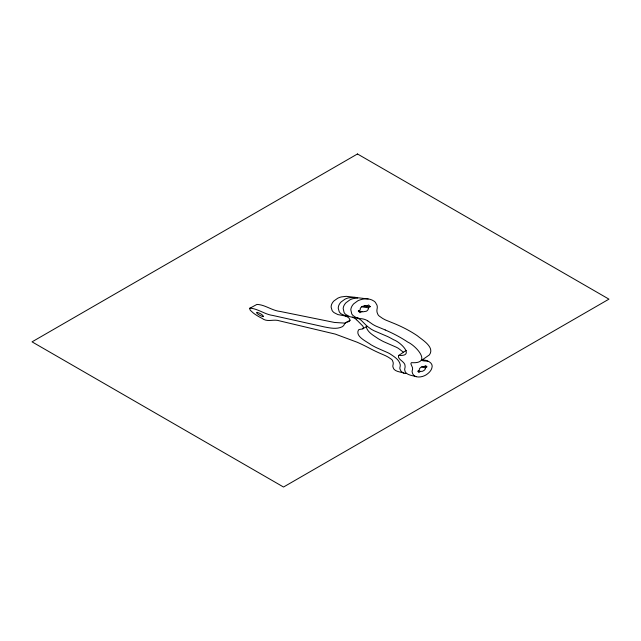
<?xml version="1.0" encoding="UTF-8"?>
<svg xmlns="http://www.w3.org/2000/svg" width="641" height="641" viewBox="0 0 641 641"><rect width="100%" height="100%" fill="white"/><g stroke="black" fill="none" stroke-linecap="round" stroke-linejoin="round"><path stroke-width="0.96" d="M422.227 359.873C426.401 359.849 433.853 362.469 431.866 368.054A22.828 13.181 0 0 1 427.771 373.647C423.597 377.477 413.221 379.392 412.115 371.836A15.4 8.894 0 0 1 412.339 370.234A20.48 11.818 0 0 0 412.532 367.742L410.881 363.832L411.242 362.838A1.53 0.881 0 0 1 411.586 362.662C432.363 364.008 416.41 345.996 407.812 342.11A138.624 80.037 0 0 0 385.217 329.979M406.274 350.371L398.55 355.547C397.18 359.737 405.433 361.42 405.096 366.155A19.518 11.274 0 0 1 404.888 368.158A14.943 8.629 0 0 0 404.687 369.737C404.944 375.265 412.483 375.305 416.105 376.676M421.73 366.908L425.376 367.87L426.85 366.836L425.728 365.642C424.302 367.237 421.658 366.035 420.208 367.902A7.724 4.463 0 0 0 419.422 368.984L419.23 370.218L417.724 371.283L418.885 372.461L420.384 371.403L418.349 370.843M421.602 360.314L429.374 354.914C435.055 347.182 422.387 339.994 417.371 335.788A127.263 73.475 0 0 0 394.976 323.825L385.714 320.051A39.149 22.603 0 0 1 382.501 318.337L379.344 316.141A10.32 5.953 0 0 1 377.982 314.635L377.148 312.584A24.334 14.054 0 0 1 377.108 308.802L377.245 308A20.808 12.011 0 0 0 376.94 305.076L375.378 302.36A13.004 7.508 0 0 0 373.927 301.086C370.105 298.426 365.041 298.329 360.723 299.676A15.144 8.742 0 0 0 357.67 300.901L353.744 303.786A23.485 13.557 0 0 0 350.811 309.763L351.725 313.834A14.855 8.573 0 0 0 353.319 315.749L356.011 317.503L359.112 318.441A9.503 5.489 0 0 0 360.723 318.649A10.817 6.242 0 0 1 362.55 318.873A11.193 6.466 0 0 1 367.718 320.877M398.55 355.547A1.538 0.889 0 0 1 398.822 355.402C414.983 356.628 401.082 342.39 393.622 339.754A95.036 54.87 0 0 0 387.709 336.581L374.2 330.812A43.973 25.392 0 0 1 370.939 329.009L367.125 326.229L362.91 328.737L363.495 327.703L362.846 326.101L356.628 319.803M345.122 315.941A11.698 6.755 0 0 1 347.927 317.287A7.516 4.335 0 0 1 349.249 318.441L350.042 320.212L346.012 322.591A6.017 3.477 0 0 0 345.259 323.144L334.426 322.447L280.157 311.446C272.016 310.613 264.965 304.619 256.905 304.427L249.533 308.425L250.286 310.26L253.355 313.056A57.009 32.915 0 0 0 262.041 318.337C267.457 322.663 273.595 318.753 279.508 320.861L335.355 334.121L357.245 342.262A188.51 108.834 0 0 1 365.041 345.924L370.089 348.52A139.105 80.309 0 0 0 383.054 354.617L385.329 355.627A43.925 25.36 0 0 1 388.63 357.39L391.29 359.168A7.676 4.431 0 0 1 392.404 360.33L393.165 362.469A18.974 10.953 0 0 1 393.029 364.857A14.198 8.197 0 0 0 392.909 366.892C393.75 371.868 400.441 371.7 403.918 373.118A5.865 3.389 0 0 0 406.594 373.471M368.327 307.784L368.359 308.77A7.572 4.375 0 0 1 367.662 310.156L366.94 310.837A5.553 3.205 0 0 1 366.267 311.254L362.854 311.838A3.013 1.739 0 0 1 361.925 311.59L360.002 312.728L358.327 311.029L360.258 309.883L360.218 308.906A7.588 4.383 0 0 1 360.891 307.52L361.604 306.839A5.593 3.229 0 0 1 362.269 306.414L365.65 305.789A3.013 1.739 0 0 1 366.708 306.077L368.607 304.956L370.218 306.662L368.327 307.784L361.644 306.807M249.814 308.153C257.794 308.553 264.741 314.435 272.794 315.452L324.442 326.942C330.195 328.024 336.669 329.482 342.19 326.774A9.07 5.24 0 0 0 344.329 324.362A7.011 4.046 0 0 1 345.251 323.136M357.654 297.865A9.687 5.593 0 0 0 355.194 297.36L346.196 296.326L341.252 296.943A14.39 8.309 0 0 0 337.663 298.265L333.881 300.982A21.401 12.355 0 0 0 331.117 307.087L332.102 310.508A14.254 8.229 0 0 0 334.105 312.656L337.879 314.579L346.428 316.181M368.118 298.946L358.583 297.849L352.919 298.674A14.863 8.581 0 0 0 349.898 299.876L346.036 302.696A22.683 13.092 0 0 0 343.175 308.545L344.105 312.544A14.639 8.453 0 0 0 345.707 314.427L349.914 316.726L358.984 318.425M355.194 297.36L348.536 297.865A14.623 8.445 0 0 0 344.906 299.219L341.068 301.999A22.115 12.764 0 0 0 338.24 308.225L339.209 311.71A14.439 8.333 0 0 0 341.204 313.906L346.565 316.197A9.551 5.513 0 0 0 348.151 316.406M364.144 305.797L370.218 306.662M358.343 311.021L361.925 311.59M420.464 371.419L422.595 371.267L424.43 370.137A7.684 4.439 0 0 0 425.191 369.08L425.376 367.87M424.807 366.299L426.85 366.836M403.918 373.118L401.202 371.548L399.92 368.887A14.591 8.421 0 0 1 400.064 366.82A19.142 11.057 0 0 0 400.256 364.833C399.423 359.681 394.087 356.652 390.073 353.904A45.343 26.177 0 0 0 387.821 352.686L376.612 347.759A92.889 53.628 0 0 1 371.011 344.778C366.692 341.437 354.906 336.557 358.487 329.915A4.263 2.46 0 0 1 360.154 329.314L361.484 329.121A2.372 1.37 0 0 0 362.926 328.753M385.241 329.955L375.947 326.101A42.675 24.638 0 0 1 372.709 324.362L367.734 320.869M367.125 326.229L361.58 320.708A12.387 7.147 0 0 0 357.245 318.088M403.461 352.262L398.43 348.375A41.593 24.013 0 0 0 396.202 347.174L383.558 341.645A86.623 50.006 0 0 1 378.086 338.608C373.639 335.483 367.549 332.479 366.195 326.718M350.042 320.212L349.425 321.357A2.051 1.186 0 0 1 348.64 321.638A6.835 3.942 0 0 0 345.996 322.583M427.876 361.276A5.769 3.325 0 0 0 425.544 361.019A6.69 3.862 0 0 1 421.449 360.258M352.302 317.207A12.379 7.147 0 0 1 356.596 319.811M263.539 316.374L262.938 316.582A1.947 1.122 0 0 1 262.61 316.518L260.326 315.596A20.472 11.818 0 0 1 258.603 314.595A16.522 9.543 0 0 1 257.85 314.066L256.52 312.736L256.993 312.335A1.683 0.97 0 0 1 257.353 312.391L259.637 313.305A20.52 11.85 0 0 1 261.384 314.314A16.458 9.503 0 0 1 262.145 314.843L263.539 316.374M357.478 153.968L32.05 341.853L283.522 487.032L608.95 299.147L357.478 153.968"/></g></svg>
